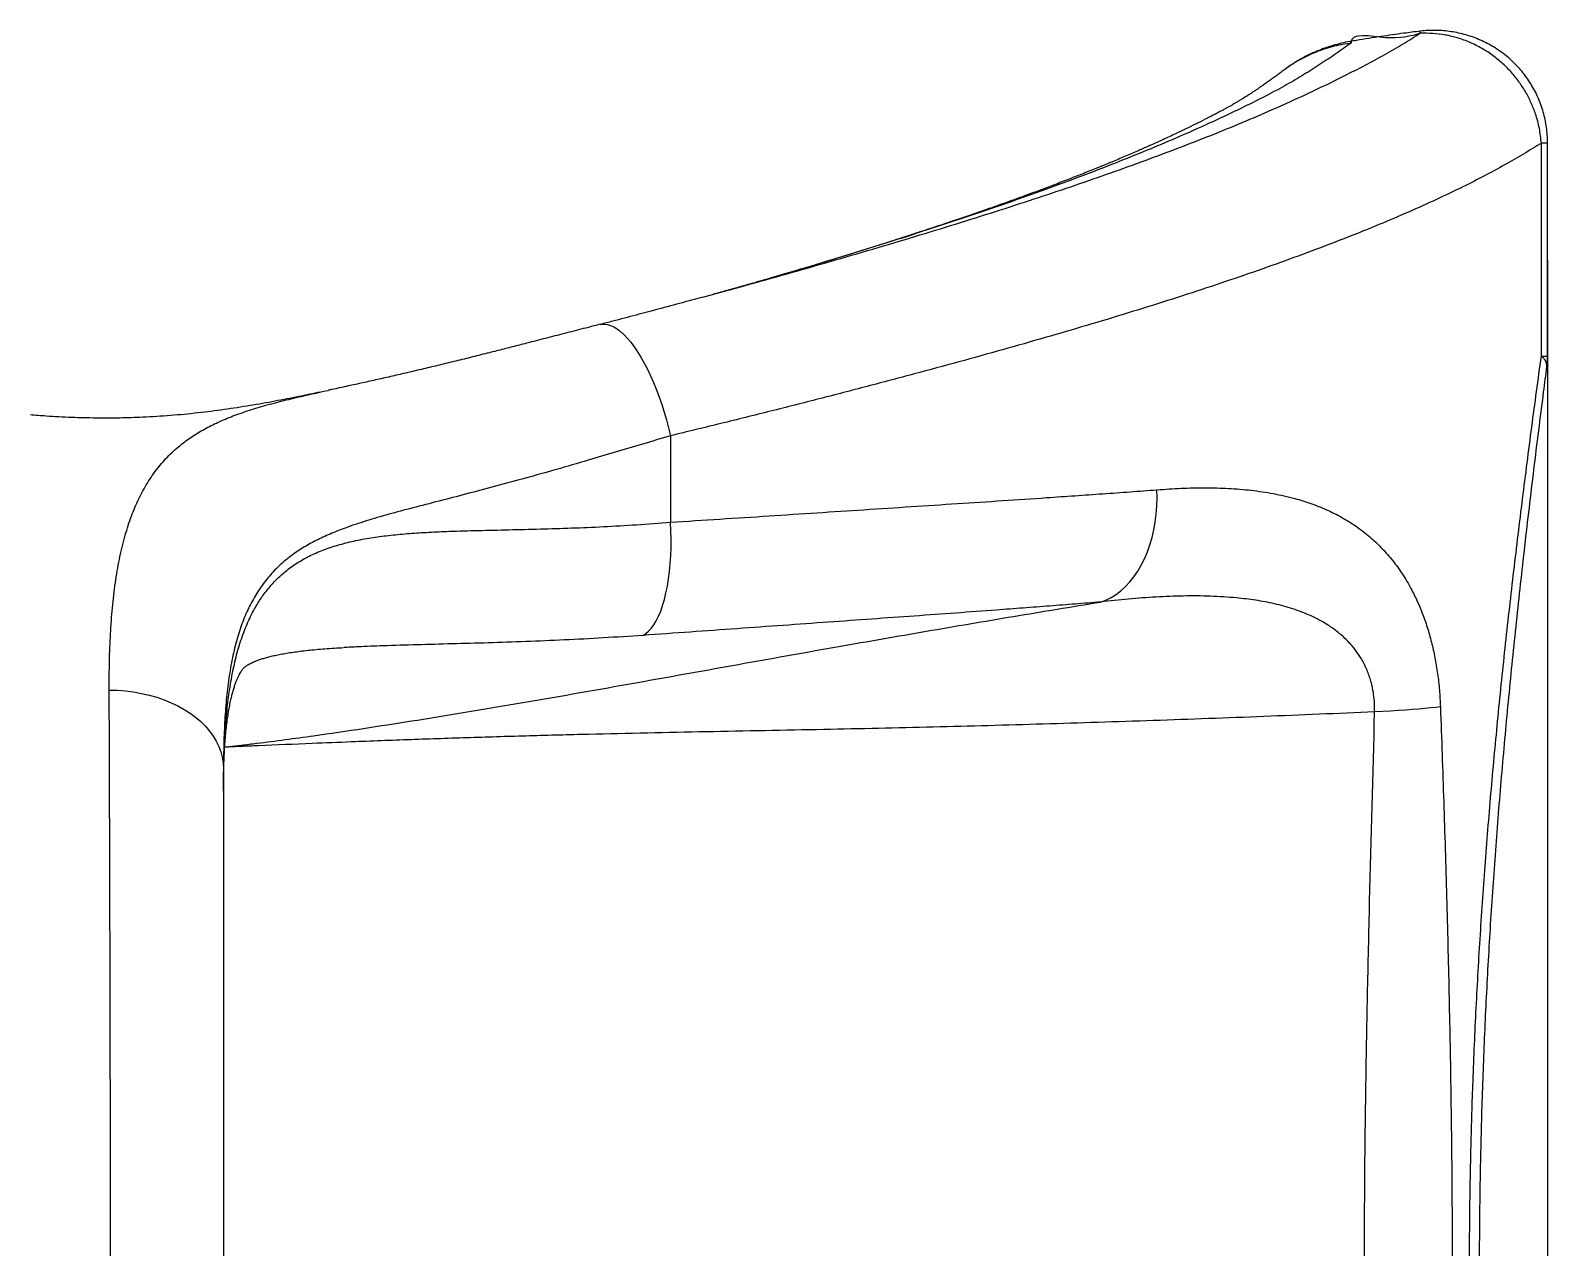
# Model space of a CAD drawing. Header units: millimetres. Extents: x -8327 to 9087, y -6583 to 5996.
# Drawn here: x 6163 to 7087, y 243 to 984 of the extents above; entities that cross this region are included whole.
import ezdxf

# ---------------------------------------------------------------- set-up
doc = ezdxf.new("R2010")
doc.units = ezdxf.units.MM
doc.layers.add('DIKOM_ОБЪЕКТ', color=7, linetype='Continuous')
doc.layers.add('DIKOM_РАЗМЕР_ОБЪЕКТА', color=7, linetype='Continuous')
doc.styles.add('style1', font='arial.ttf', dxfattribs={"width": 0.8})
doc.dimstyles.new('1-50', dxfattribs={"dimtxt": 300, "dimasz": 200, "dimexe": 100, "dimexo": 0, "dimgap": 100, "dimtad": 1, "dimtxsty": 'style1', "dimcen": 200, "dimclrd": 7, "dimclre": 7, "dimclrt": 7, "dimadec": 1, "dimazin": 2, "dimtfac": 1, "dimtmove": 0, "dimatfit": 2, "dimfxl": 0, "dimlwd": 25, "dimlwe": 18, "dimarcsym": 0})

# ---------------------------------------------------------------- blocks, each defined once
blk = doc.blocks.new('*D9')
at = {"layer": 'Defpoints', "color": 0, "transparency": 16777216}
for p in [(7087.37, 843.9), (-4957.59, 227.93), (7087.37, -4838.64)]:
    blk.add_point(p, dxfattribs=at)
at = {"layer": 'DIKOM_РАЗМЕР_ОБЪЕКТА', "color": 7, "lineweight": 18, "transparency": 16777216}
for p, q in [((7087.37, 843.9), (7087.37, -4938.64)), ((-4957.59, 227.93), (-4957.59, -4938.64))]:
    blk.add_line(p, q, dxfattribs=at)
at = {"layer": 'DIKOM_РАЗМЕР_ОБЪЕКТА', "color": 7, "lineweight": 25, "transparency": 16777216}
blk.add_line((-4757.59, -4838.64), (6887.37, -4838.64), dxfattribs=at)
at = {"layer": 'DIKOM_РАЗМЕР_ОБЪЕКТА', "color": 7, "transparency": 16777216}
for points in [[(-4757.59, -4805.31), (-4757.59, -4871.97), (-4957.59, -4838.64)], [(6887.37, -4805.31), (6887.37, -4871.97), (7087.37, -4838.64)]]:
    blk.add_solid(points, dxfattribs=at)
at = {"layer": 'DIKOM_РАЗМЕР_ОБЪЕКТА', "color": 7, "transparency": 16777216, "insert": (4098.94, -4585.47), "char_height": 300, "attachment_point": 5, "style": 'style1'}
blk.add_mtext('12040', dxfattribs=at)

msp = doc.modelspace()

# ---------------------------------------------------------------- linework, layer by layer
at = {"layer": 'DIKOM_ОБЪЕКТ', "color": 7, "linetype": 'Continuous', "lineweight": 15}
for p, q in [((6967.553, 975.964), (6967.594, 975.972)), ((6928, 960.393), (6927.618, 960.123)), ((7083.564, 785.576), (7083.564, 915.198)), ((7087.366, 915.198), (7083.564, 915.198)), ((7087.366, 785.576), (7087.366, 915.198)), ((6572.931, 821.404), (6588.893, 825.772)), ((7083.564, 785.576), (7087.366, 785.576)), ((6553.257, 737.035), (6553.257, 684.399))]:
    msp.add_line(p, q, dxfattribs=at)
at = {"layer": 'DIKOM_ОБЪЕКТ', "color": 7, "linetype": 'Continuous', "lineweight": 15, "flags": 128}
for points in [[(6510.537, 804.798), (6511.292, 804.956), (6513.049, 805.065), (6514.881, 804.834), (6516.779, 804.262), (6518.734, 803.353), (6520.737, 802.112), (6522.776, 800.544), (6524.841, 798.658), (6526.923, 796.463), (6529.011, 793.971), (6531.094, 791.192), (6533.162, 788.143), (6535.204, 784.836), (6537.211, 781.291), (6539.173, 777.523), (6541.078, 773.553), (6542.919, 769.399), (6544.685, 765.083), (6546.368, 760.626), (6547.96, 756.051), (6549.451, 751.381), (6550.836, 746.639), (6552.107, 741.849), (6553.257, 737.035)], [(6815.171, 635.832), (6818.397, 637.049), (6821.541, 638.61), (6824.586, 640.508), (6827.517, 642.731), (6830.318, 645.27), (6832.975, 648.112), (6835.475, 651.24), (6837.804, 654.64), (6839.951, 658.294), (6841.905, 662.183), (6843.655, 666.288), (6845.194, 670.586), (6846.512, 675.057), (6847.603, 679.678), (6848.462, 684.424), (6849.084, 689.271), (6849.466, 694.194), (6849.605, 699.169), (6849.502, 704.169)], [(6536.455, 615.528), (6538.211, 616.577), (6539.911, 617.996), (6541.547, 619.776), (6543.11, 621.909), (6544.59, 624.382), (6545.981, 627.182), (6547.275, 630.294), (6548.464, 633.701), (6549.542, 637.383), (6550.503, 641.323), (6551.341, 645.496), (6552.054, 649.882), (6552.635, 654.456), (6553.083, 659.193), (6553.395, 664.068), (6553.569, 669.053), (6553.604, 674.122), (6553.5, 679.246), (6553.257, 684.399)], [(6211.472, 582.216), (6216.445, 582.075), (6221.392, 581.694), (6226.286, 581.074), (6231.103, 580.219), (6235.819, 579.132), (6240.409, 577.821), (6244.851, 576.29), (6249.122, 574.548), (6253.201, 572.604), (6257.066, 570.467), (6260.699, 568.148), (6264.081, 565.66), (6267.194, 563.014), (6270.024, 560.224), (6272.555, 557.304), (6274.775, 554.269), (6276.674, 551.134), (6278.24, 547.915), (6279.466, 544.628), (6280.347, 541.29), (6280.877, 537.918), (6281.054, 534.529)], [(7022.119, 572.036), (7019.296, 571.696), (7016.156, 571.358), (7012.717, 571.023), (7008.999, 570.694), (7005.022, 570.373), (7000.807, 570.061), (6996.379, 569.759), (6991.761, 569.47), (6986.979, 569.196), (6982.059, 568.937)]]:
    msp.add_lwpolyline(points, dxfattribs=at)
at = {"layer": 'DIKOM_ОБЪЕКТ', "color": 7, "linetype": 'Continuous', "lineweight": 15}
for centre, radius, start, end in [((6527.922, 927.646), 485.022, 6.436225, 6.594093), ((7078.986, 779.057), 7.966, 0.630043, 54.917938), ((7037.366, 785.576), 50, 352.626237, 0)]:
    msp.add_arc(centre, radius, start, end, dxfattribs=at)
for points, knots in [([(6588.893, 825.772), (6589.73, 826.001), (6599.53, 828.682), (6617.886, 833.832), (6644.138, 841.278), (6670.08, 848.797), (6695.734, 856.399), (6720.805, 864.018), (6745.252, 871.651), (6768.851, 879.242), (6791.596, 886.795), (6813.493, 894.308), (6834.706, 901.844), (6855.198, 909.399), (6875.142, 917.046), (6894.448, 924.785), (6913.07, 932.617), (6930.86, 940.475), (6947.831, 948.361), (6962.96, 955.77), (6976.436, 962.693), (6988.312, 969.12), (6999.568, 975.561), (7006.447, 979.864), (7009.887, 982.016)], [0, 0, 0, 0, 0.00450094, 0.05268906, 0.10083769, 0.15038413, 0.19997441, 0.24957898, 0.29916997, 0.34871753, 0.397071, 0.44546387, 0.49387078, 0.54226461, 0.59061913, 0.6403457, 0.69011106, 0.73989687, 0.78967684, 0.83941592, 0.87949403, 0.91957057, 0.9597857, 1, 1, 1, 1]), ([(7009.741, 983.284), (7006.407, 982.884), (6998.472, 981.932), (6985.537, 980.033), (6974.747, 978.337), (6968.552, 977.259), (6967.363, 977.052)], [0, 0, 0, 0, 0.2351293, 0.5596598, 0.9155157, 1, 1, 1, 1]), ([(7009.887, 982.016), (7003.82, 980.328), (6991.681, 976.949), (6967.594, 983.097), (6967.594, 975.972), (6967.594, 975.972)], [0, 0, 0, 0, 0.4997446, 0.9999972, 1, 1, 1, 1]), ([(7087.36, 915.193), (7087.362, 915.257), (7087.412, 916.889), (7087.224, 920.097), (7086.758, 924.799), (7085.934, 929.479), (7084.798, 934.084), (7083.358, 938.552), (7081.632, 942.872), (7079.621, 947.06), (7077.31, 951.133), (7074.728, 955.03), (7071.913, 958.698), (7068.886, 962.136), (7065.633, 965.367), (7062.135, 968.403), (7058.422, 971.207), (7054.557, 973.731), (7050.563, 975.972), (7046.442, 977.942), (7042.157, 979.654), (7037.723, 981.094), (7033.202, 982.236), (7028.632, 983.072), (7024.033, 983.607), (7019.374, 983.855), (7014.664, 983.767), (7011.437, 983.584), (7009.799, 983.347), (7009.731, 983.337)], [0, 0, 0, 0, 0.0016535, 0.0419458, 0.0823663, 0.1230441, 0.163874, 0.2041458, 0.2435298, 0.2833073, 0.3234125, 0.363743, 0.4032978, 0.4421045, 0.4813515, 0.5209958, 0.5609937, 0.6007879, 0.6395049, 0.678564, 0.7180525, 0.7579596, 0.7982433, 0.8377426, 0.8772219, 0.9171372, 0.9574844, 0.9982302, 1, 1, 1, 1]), ([(7083.564, 915.198), (7083.243, 918.204), (7082.601, 924.217), (7080.369, 932.39), (7077.533, 939.649), (7074.295, 946.002), (7070.354, 952.178), (7065.67, 958.065), (7060.27, 963.558), (7054.208, 968.555), (7047.501, 972.918), (7040.231, 976.556), (7032.734, 979.304), (7025.122, 981.11), (7017.499, 982.109), (7012.422, 982.047), (7009.887, 982.016)], [0, 0, 0, 0, 0.0824749, 0.1649482, 0.2289785, 0.2931774, 0.3572078, 0.4264145, 0.495842, 0.5650508, 0.6388794, 0.7129697, 0.7868003, 0.8577894, 0.9290055, 1, 1, 1, 1]), ([(6967.519, 975.919), (6964.506, 973.796), (6958.483, 969.555), (6949.038, 963.208), (6939.076, 956.889), (6928.423, 950.607), (6916.862, 944.38), (6904.542, 938.2), (6891.764, 932.04), (6877.36, 925.381), (6861.198, 918.231), (6843.12, 910.604), (6824.33, 903.026), (6804.839, 895.501), (6783.901, 887.737), (6761.464, 879.734), (6737.478, 871.496), (6712.794, 863.316), (6687.461, 855.196), (6661.499, 847.137), (6635.88, 839.384), (6618.639, 834.319), (6610.474, 831.921)], [0, 0, 0, 0, 0.0423655, 0.0846645, 0.1268788, 0.1690172, 0.2111221, 0.2532242, 0.2952993, 0.3373344, 0.3901048, 0.4427787, 0.4953397, 0.5477786, 0.6001108, 0.6584166, 0.7166185, 0.7746986, 0.8326378, 0.8904281, 0.9481142, 1, 1, 1, 1]), ([(6967.14, 977.094), (6967.107, 977.088), (6965.297, 976.778), (6961.761, 975.982), (6956.605, 974.624), (6951.619, 973.006), (6946.822, 971.163), (6942.058, 969.023), (6937.408, 966.602), (6932.834, 963.837), (6929.585, 961.698), (6927.884, 960.376), (6927.596, 960.152)], [0, 0, 0, 0, 0.0023187, 0.1269308, 0.2502787, 0.3707952, 0.4890054, 0.6053399, 0.7315761, 0.8511036, 0.9747481, 1, 1, 1, 1]), ([(6967.519, 975.919), (6967.519, 975.919), (6967.519, 975.919), (6960.897, 974.996), (6956.357, 973.855), (6950.451, 972.145), (6944.587, 969.93), (6938.389, 967.037), (6932.684, 963.823), (6929.367, 961.394), (6928, 960.393)], [0, 0, 0, 0, 0.0000003, 0.133927, 0.2678472, 0.4042239, 0.5405908, 0.7106678, 0.8807299, 1, 1, 1, 1]), ([(6967.371, 977.006), (6967.363, 977.05), (6967.342, 977.171), (6967.415, 976.755), (6967.507, 976.228), (6967.553, 975.964)], [0, 0, 0, 0, 0.2203319, 0.610166, 1, 1, 1, 1]), ([(6967.553, 975.964), (6967.55, 975.953), (6967.546, 975.939), (6967.524, 975.922), (6967.519, 975.919)], [0, 0, 0, 0, 0.7786069, 1, 1, 1, 1]), ([(6927.955, 960.456), (6927.566, 960.168), (6926.359, 959.27), (6924.452, 957.862), (6922.349, 956.32), (6920.631, 955.069), (6919.279, 954.093), (6918.198, 953.316), (6917.197, 952.602), (6916.12, 951.837), (6914.691, 950.83), (6912.941, 949.612), (6910.964, 948.257), (6909.079, 946.987), (6907.224, 945.758), (6905.224, 944.459), (6903.1, 943.109), (6901.045, 941.834), (6899.287, 940.768), (6897.769, 939.865), (6896.328, 939.022), (6894.854, 938.175), (6893.324, 937.312), (6891.638, 936.379), (6889.617, 935.279), (6887.154, 933.964), (6884.435, 932.539), (6881.652, 931.103), (6877.882, 929.181), (6873.065, 926.77), (6867.049, 923.83), (6861.627, 921.243), (6856.971, 919.063), (6853.142, 917.295), (6849.441, 915.609), (6846.131, 914.119), (6843.253, 912.837), (6840.502, 911.621), (6837.377, 910.253), (6833.744, 908.679), (6829.821, 907), (6825.865, 905.327), (6822.079, 903.744), (6817.566, 901.877), (6811.598, 899.441), (6803.764, 896.307), (6794.998, 892.877), (6786.141, 889.485), (6777.485, 886.236), (6769.129, 883.156), (6760.867, 880.16), (6752.528, 877.183), (6743.803, 874.117), (6734.552, 870.918), (6726.596, 868.21), (6720.301, 866.093), (6716.142, 864.704), (6712.618, 863.535), (6709.565, 862.527), (6706.628, 861.561), (6703.528, 860.546), (6700.141, 859.443), (6696.477, 858.255), (6692.431, 856.951), (6687.909, 855.502), (6682.587, 853.808), (6676.33, 851.833), (6669.066, 849.561), (6660.959, 847.05), (6651.984, 844.298), (6642.116, 841.305), (6631.323, 838.067), (6620.681, 834.904), (6613.57, 832.823), (6610.423, 831.902)], [0, 0, 0, 0, 0.0061264, 0.019045, 0.0301205, 0.0393517, 0.0463665, 0.0517915, 0.057203, 0.0633539, 0.0702462, 0.0818564, 0.0935182, 0.1042844, 0.1144262, 0.125919, 0.1391652, 0.1509512, 0.1604587, 0.1682935, 0.1761261, 0.1839729, 0.1917853, 0.199579, 0.2091413, 0.2203072, 0.2326179, 0.244206, 0.2549524, 0.2777594, 0.3007071, 0.3234612, 0.3373989, 0.3511057, 0.3642574, 0.3762177, 0.3853483, 0.3937116, 0.404096, 0.4167089, 0.4297544, 0.44252, 0.454948, 0.4658936, 0.4851399, 0.5105086, 0.5373104, 0.5632054, 0.5876046, 0.6111288, 0.6331465, 0.6555858, 0.6786717, 0.7026513, 0.7281096, 0.7402433, 0.7508751, 0.7597479, 0.7668799, 0.7738442, 0.7816584, 0.7898029, 0.7987023, 0.8083557, 0.8190665, 0.831277, 0.8466812, 0.8639627, 0.8831259, 0.9041764, 0.9271225, 0.9519748, 0.9787439, 1, 1, 1, 1]), ([(7083.564, 915.198), (7080.005, 912.977), (7072.886, 908.535), (7061.27, 901.877), (7048.972, 895.228), (7035.206, 888.221), (7019.863, 880.876), (7002.801, 873.196), (6984.814, 865.547), (6965.933, 857.927), (6945.989, 850.258), (6924.961, 842.54), (6902.845, 834.773), (6879.868, 827.031), (6856.075, 819.317), (6831.728, 811.704), (6806.871, 804.192), (6781.552, 796.776), (6755.562, 789.379), (6728.945, 782.002), (6701.471, 774.572), (6673.137, 767.075), (6643.955, 759.512), (6614.22, 751.972), (6584.025, 744.468), (6563.51, 739.512), (6553.257, 737.035)], [0, 0, 0, 0, 0.0360072, 0.0720141, 0.1081372, 0.1442606, 0.1864216, 0.2286176, 0.2708253, 0.3130214, 0.3551826, 0.3985678, 0.441991, 0.4854269, 0.5288502, 0.5722354, 0.6143721, 0.6565444, 0.6987278, 0.7409, 0.7830366, 0.8264035, 0.8698094, 0.9132277, 0.9566331, 1, 1, 1, 1]), ([(6610.457, 831.909), (6610.464, 831.912), (6610.479, 831.92), (6609.917, 831.756), (6608.405, 831.318), (6606.871, 830.876), (6605.307, 830.426), (6603.706, 829.966), (6601.892, 829.447), (6599.876, 828.873), (6597.747, 828.269), (6595.859, 827.735), (6594.267, 827.287), (6592.739, 826.857), (6590.95, 826.356), (6588.936, 825.794), (6586.93, 825.236), (6584.844, 824.658), (6582.429, 823.991), (6580.585, 823.484), (6579.55, 823.201), (6579.532, 823.196)], [0, 0, 0, 0, 0.0260311, 0.0627532, 0.117418, 0.1690104, 0.2170074, 0.2690889, 0.3214559, 0.3876151, 0.4574874, 0.5187621, 0.5615184, 0.6030564, 0.6577494, 0.7237488, 0.7849666, 0.8379092, 0.9097704, 0.9983504, 1, 1, 1, 1]), ([(6573.068, 821.43), (6568.932, 820.305), (6559.881, 817.844), (6546.297, 814.198), (6532.088, 810.442), (6520.333, 807.369), (6513.003, 805.47), (6510.497, 804.82)], [0, 0, 0, 0, 0.201767, 0.44149, 0.6551588, 0.882129, 1, 1, 1, 1]), ([(6510.504, 804.933), (6508.023, 804.29), (6501.64, 802.634), (6491.478, 800.011), (6480.015, 797.06), (6469.622, 794.391), (6460.166, 791.966), (6451.591, 789.769), (6442.369, 787.434), (6432.625, 784.994), (6422.481, 782.49), (6412.536, 780.07), (6402.792, 777.736), (6393.248, 775.486), (6383.906, 773.323), (6374.764, 771.245), (6365.815, 769.251), (6356.535, 767.228), (6349.483, 765.706), (6345.455, 764.828), (6344.735, 764.671)], [0, 0, 0, 0, 0.04032239, 0.10374105, 0.16716303, 0.23051571, 0.27819808, 0.32736241, 0.37774332, 0.4383423, 0.49864561, 0.5586874, 0.61849869, 0.67811478, 0.73756524, 0.7968835, 0.85610117, 0.91564794, 0.98491503, 1, 1, 1, 1]), ([(7083.564, -329.719), (7081.962, -317.905), (7078.757, -294.277), (7074.107, -258.54), (7069.611, -222.549), (7065.315, -186.289), (7061.249, -149.776), (7057.449, -113.02), (7053.949, -76.033), (7050.776, -38.827), (7047.961, -1.468), (7045.53, 36.024), (7043.506, 73.634), (7041.905, 111.345), (7040.738, 149.127), (7040.007, 187.442), (7039.747, 226.273), (7039.974, 265.597), (7040.687, 304.896), (7041.937, 345.994), (7043.807, 388.859), (7046.351, 433.448), (7049.446, 477.875), (7053.057, 522.091), (7057.173, 566.338), (7061.764, 610.59), (7066.775, 654.834), (7072.118, 698.769), (7077.719, 742.395), (7081.616, 771.185), (7083.564, 785.576)], [0, 0, 0, 0, 0.0329727, 0.0659486, 0.0989209, 0.13202, 0.1651229, 0.1982216, 0.2314413, 0.26467, 0.2978982, 0.331117, 0.3643419, 0.3975768, 0.4308113, 0.4640357, 0.4985455, 0.5330669, 0.5675885, 0.6020984, 0.6415013, 0.6809275, 0.7203631, 0.7597923, 0.7991976, 0.8393434, 0.8795082, 0.9196817, 0.9598508, 1, 1, 1, 1]), ([(7086.944, -323.297), (7086.191, -317.458), (7084.404, -303.602), (7081.649, -281.689), (7078.68, -257.61), (7075.83, -233.792), (7073.1, -210.19), (7070.49, -186.807), (7067.982, -163.431), (7065.584, -140.086), (7063.302, -116.793), (7061.143, -93.574), (7059.114, -70.449), (7057.219, -47.437), (7055.465, -24.555), (7053.854, -1.821), (7052.392, 20.752), (7051.082, 43.148), (7049.927, 65.366), (7048.922, 87.522), (7048.057, 109.695), (7047.337, 131.934), (7046.763, 154.173), (7046.338, 176.387), (7046.064, 198.58), (7045.939, 220.754), (7045.965, 242.891), (7046.144, 265.006), (7046.471, 287.132), (7046.947, 309.315), (7047.571, 331.549), (7048.341, 353.801), (7049.256, 376.036), (7050.312, 398.222), (7051.513, 420.413), (7052.856, 442.652), (7054.343, 464.989), (7055.967, 487.403), (7057.726, 509.898), (7059.617, 532.478), (7061.639, 555.146), (7063.783, 577.908), (7066.051, 600.766), (7068.436, 623.724), (7070.934, 646.786), (7073.541, 669.955), (7076.254, 693.233), (7079.066, 716.629), (7081.974, 740.137), (7084.609, 761.004), (7086.291, 773.993), (7086.958, 779.144)], [0, 0, 0, 0, 0.0164532, 0.0390442, 0.0614276, 0.0837223, 0.1053208, 0.1268569, 0.148313, 0.1696717, 0.1909165, 0.2120321, 0.2330043, 0.2538201, 0.2744676, 0.2949364, 0.315217, 0.335301, 0.3551812, 0.3748795, 0.3947097, 0.4145613, 0.4343718, 0.4541476, 0.4738948, 0.4936198, 0.5133313, 0.5329721, 0.5526488, 0.572411, 0.5922336, 0.6120915, 0.6319588, 0.6518022, 0.6716098, 0.691582, 0.7116572, 0.7318433, 0.7521482, 0.7725797, 0.7931452, 0.8138523, 0.8347086, 0.8557213, 0.8768974, 0.898244, 0.9197678, 0.9414751, 0.9633827, 0.9854779, 1, 1, 1, 1]), ([(6340.183, 763.654), (6335.774, 762.724), (6326.564, 760.781), (6312.248, 758.004), (6297.116, 755.321), (6281.451, 752.892), (6265.325, 750.84), (6248.767, 749.247), (6232.905, 748.25), (6217.759, 747.777), (6203.311, 747.733), (6188.345, 748.125), (6174.984, 748.787), (6166.634, 749.467), (6163.442, 749.726)], [0, 0, 0, 0, 0.07847328, 0.16392462, 0.25234496, 0.34282807, 0.43453356, 0.52743987, 0.62200611, 0.69935938, 0.77880489, 0.86103228, 0.9468698, 1, 1, 1, 1]), ([(6211.472, 582.216), (6211.492, 588.108), (6211.532, 599.896), (6212.18, 616.536), (6213.334, 632.498), (6215.105, 647.631), (6217.539, 661.897), (6220.625, 674.954), (6224.372, 686.812), (6228.767, 697.526), (6233.933, 707.349), (6239.924, 716.248), (6246.78, 724.246), (6254.057, 730.929), (6261.614, 736.503), (6269.319, 741.179), (6277.672, 745.369), (6286.774, 749.165), (6296.704, 752.622), (6307.508, 755.827), (6319.121, 758.845), (6331.429, 761.746), (6340.316, 763.695), (6344.736, 764.664)], [0, 0, 0, 0, 0.0506983, 0.1014289, 0.1521248, 0.2041124, 0.2561381, 0.3081244, 0.3579625, 0.4078355, 0.4576748, 0.5087569, 0.5598745, 0.6109597, 0.653569, 0.6962137, 0.7388589, 0.7814688, 0.8252517, 0.8690786, 0.9129002, 0.9566767, 1, 1, 1, 1]), ([(6553.257, 737.035), (6547.569, 735.328), (6536.19, 731.915), (6519.467, 727.001), (6501.929, 721.781), (6483.687, 716.431), (6464.844, 711.17), (6446.585, 706.228), (6428.998, 701.591), (6412.175, 697.22), (6396.353, 693.149), (6381.565, 689.243), (6367.816, 685.233), (6355.977, 681.264), (6345.866, 677.269), (6337.27, 673.273), (6329.291, 668.838), (6321.701, 663.734), (6314.613, 657.768), (6308.097, 650.815), (6302.348, 643.059), (6297.357, 634.496), (6293.115, 625.126), (6289.568, 614.794), (6286.711, 603.444), (6284.483, 591.111), (6282.857, 577.995), (6281.78, 564.155), (6281.159, 549.718), (6281.089, 539.587), (6281.054, 534.529)], [0, 0, 0, 0, 0.0338663, 0.0677485, 0.1016155, 0.142515, 0.1835316, 0.2246091, 0.2656872, 0.3067062, 0.3476075, 0.3872099, 0.4268372, 0.466436, 0.4969302, 0.5274559, 0.5579761, 0.588462, 0.6220174, 0.655695, 0.6894309, 0.7231612, 0.7568261, 0.7903728, 0.8252059, 0.8601399, 0.8951418, 0.930162, 0.9651387, 1, 1, 1, 1]), ([(6553.257, 684.399), (6563.335, 685.048), (6583.498, 686.345), (6613.197, 688.273), (6642.449, 690.178), (6671.368, 692.065), (6699.919, 693.925), (6728.059, 695.763), (6755.562, 697.577), (6779.335, 699.171), (6799.597, 700.556), (6816.564, 701.745), (6833.242, 702.945), (6844.082, 703.761), (6849.502, 704.169)], [0, 0, 0, 0, 0.0928394, 0.1857354, 0.2786302, 0.3714701, 0.4661481, 0.5608846, 0.6556219, 0.7502999, 0.8126569, 0.8750139, 0.9375074, 1, 1, 1, 1]), ([(6849.502, 704.169), (6854.449, 704.502), (6864.353, 705.167), (6878.851, 705.46), (6893.073, 705.114), (6906.952, 703.988), (6920.452, 701.992), (6932.546, 699.252), (6943.307, 695.92), (6952.822, 692.146), (6962.015, 687.558), (6970.831, 682.079), (6978.813, 675.945), (6985.982, 669.232), (6992.382, 662.043), (6998.34, 653.994), (7003.39, 645.712), (7007.595, 637.382), (7011.064, 629.217), (7014.126, 620.542), (7016.726, 611.453), (7018.83, 601.983), (7020.438, 592.219), (7021.598, 582.212), (7021.946, 575.423), (7022.119, 572.036)], [0, 0, 0, 0, 0.0602964, 0.1207309, 0.181196, 0.2416113, 0.3019314, 0.3621524, 0.4086927, 0.4553664, 0.5020399, 0.5486259, 0.5950919, 0.6348328, 0.674695, 0.7145137, 0.754194, 0.7851506, 0.8162152, 0.8472576, 0.8781841, 0.9085721, 0.9390981, 0.9696188, 1, 1, 1, 1]), ([(6281.054, 520.727), (6281.082, 525.642), (6281.138, 535.475), (6281.64, 549.581), (6282.521, 563.274), (6283.876, 576.442), (6285.768, 589.034), (6288.25, 600.933), (6291.393, 612.069), (6295.249, 622.396), (6299.513, 631.151), (6304.047, 638.499), (6308.685, 644.641), (6313.823, 650.204), (6319.727, 655.404), (6326.491, 660.142), (6334.187, 664.367), (6342.597, 667.953), (6351.733, 670.917), (6361.584, 673.315), (6371.971, 675.175), (6382.866, 676.579), (6394.225, 677.615), (6406.097, 678.364), (6419.988, 678.963), (6436.112, 679.421), (6454.659, 679.819), (6473.613, 680.252), (6492.865, 680.852), (6512.4, 681.689), (6532.506, 682.821), (6546.34, 683.873), (6553.257, 684.399)], [0, 0, 0, 0, 0.0330659, 0.0661493, 0.0992118, 0.1330607, 0.1669337, 0.2007778, 0.2349313, 0.2691159, 0.3032651, 0.3298774, 0.3565251, 0.383172, 0.4097833, 0.4400361, 0.470315, 0.5005712, 0.5316579, 0.562768, 0.5938591, 0.6243162, 0.6548026, 0.6852936, 0.7157555, 0.7575519, 0.7993809, 0.8411772, 0.8806525, 0.9201271, 0.9600635, 1, 1, 1, 1]), ([(6982.059, 568.937), (6982.058, 570.719), (6982.057, 574.291), (6981.521, 579.569), (6980.441, 585.558), (6978.549, 591.911), (6975.695, 598.354), (6972.3, 604.069), (6969.173, 608.19), (6965.528, 612.293), (6961.306, 616.31), (6955.491, 620.709), (6949.361, 624.448), (6941.662, 628.267), (6932.273, 631.855), (6921.116, 634.893), (6909.667, 637.024), (6896.622, 638.591), (6881.938, 639.504), (6865.572, 639.606), (6848.964, 638.942), (6832.174, 637.679), (6820.836, 636.447), (6815.171, 635.832)], [0, 0, 0, 0, 0.0215549, 0.0431778, 0.0647304, 0.0970239, 0.1274365, 0.158003, 0.1884849, 0.2011563, 0.2380996, 0.2751874, 0.3123503, 0.3493976, 0.4096407, 0.4700321, 0.5305123, 0.5908766, 0.6725904, 0.7543966, 0.8362889, 0.9181986, 1, 1, 1, 1]), ([(6281.818, 547.525), (6282.742, 547.63), (6286.082, 548.011), (6292.596, 548.777), (6309.727, 550.867), (6334.576, 554.185), (6375.686, 560.229), (6424.636, 568.032), (6482.689, 577.907), (6540.543, 588.156), (6598.23, 598.541), (6654.367, 608.562), (6708.992, 618.066), (6762.117, 627.126), (6797.486, 632.93), (6815.171, 635.832)], [0, 0, 0, 0, 0.0051101, 0.0184673, 0.0360363, 0.0999607, 0.1563249, 0.264789, 0.3732733, 0.4817773, 0.5902839, 0.6987663, 0.7991764, 0.8995894, 1, 1, 1, 1]), ([(6815.171, 635.832), (6810.072, 635.416), (6799.873, 634.585), (6784.155, 633.361), (6768.133, 632.142), (6749.187, 630.734), (6727.145, 629.124), (6701.815, 627.299), (6675.901, 625.445), (6649.263, 623.544), (6621.919, 621.587), (6593.886, 619.586), (6565.427, 617.563), (6546.11, 616.206), (6536.455, 615.528)], [0, 0, 0, 0, 0.06259726, 0.12519539, 0.18793443, 0.25067328, 0.34336909, 0.43612217, 0.52887664, 0.62157365, 0.71614929, 0.81078399, 0.90541985, 1, 1, 1, 1]), ([(6536.455, 615.528), (6528.386, 614.992), (6512.246, 613.918), (6488.489, 612.685), (6465.103, 611.704), (6442.314, 610.946), (6420.207, 610.344), (6398.827, 609.797), (6379.765, 609.219), (6364.938, 608.679), (6357.146, 608.25), (6354.283, 608.093)], [0, 0, 0, 0, 0.1222728, 0.2445476, 0.3677226, 0.4908968, 0.6118328, 0.7328205, 0.8537434, 0.9462596, 1, 1, 1, 1]), ([(6281.057, 521.103), (6281.056, 521.317), (6281.044, 523.848), (6281.098, 528.459), (6281.225, 534.873), (6281.443, 540.92), (6281.739, 546.623), (6282.112, 551.979), (6282.56, 556.992), (6283.076, 561.669), (6283.657, 566.015), (6284.295, 570.038), (6284.984, 573.742), (6285.687, 576.996), (6286.384, 579.835), (6287.099, 582.412), (6287.86, 584.834), (6288.647, 587.042), (6289.422, 588.969), (6290.177, 590.629), (6290.9, 592.038), (6291.582, 593.215), (6292.219, 594.184), (6292.809, 594.972), (6293.394, 595.645), (6293.871, 596.117), (6294.502, 596.649), (6295.337, 597.253), (6296.428, 597.933), (6297.635, 598.585), (6299.037, 599.245), (6300.59, 599.903), (6302.479, 600.613), (6304.732, 601.361), (6307.264, 602.102), (6310.089, 602.83), (6313.222, 603.541), (6316.639, 604.217), (6320.373, 604.863), (6324.414, 605.47), (6328.818, 606.041), (6333.591, 606.572), (6338.734, 607.059), (6344.259, 607.498), (6349.335, 607.844), (6352.66, 608.023), (6353.935, 608.092)], [0, 0, 0, 0, 0.00232412, 0.02749688, 0.0522883, 0.07659867, 0.10045136, 0.12387414, 0.14689981, 0.16956609, 0.19191735, 0.21400372, 0.23588404, 0.25762712, 0.27633413, 0.29581431, 0.31722472, 0.3386858, 0.36031512, 0.38225943, 0.40471388, 0.42794822, 0.45235873, 0.4785801, 0.50776928, 0.54256034, 0.57243607, 0.60073484, 0.62765713, 0.65605777, 0.67508361, 0.69488553, 0.71694477, 0.73850578, 0.75980958, 0.78105503, 0.80235165, 0.82401155, 0.84529713, 0.86710255, 0.88945206, 0.91237115, 0.93587637, 0.95997503, 0.98466491, 1, 1, 1, 1]), ([(6211.472, -126.359), (6211.49, -121.027), (6211.527, -110.36), (6211.586, -93.608), (6211.645, -76.347), (6211.706, -58.382), (6211.767, -39.732), (6211.828, -20.41), (6211.888, -0.635), (6211.945, 19.36), (6211.998, 39.535), (6212.047, 59.845), (6212.092, 80.445), (6212.132, 101.494), (6212.167, 122.972), (6212.197, 144.851), (6212.219, 166.882), (6212.236, 188.817), (6212.244, 210.62), (6212.246, 232.256), (6212.241, 253.886), (6212.23, 275.673), (6212.212, 297.585), (6212.186, 319.585), (6212.154, 341.417), (6212.117, 362.824), (6212.074, 383.779), (6212.028, 404.263), (6211.977, 424.443), (6211.923, 444.472), (6211.865, 464.304), (6211.804, 483.899), (6211.743, 503.026), (6211.677, 522.678), (6211.609, 542.693), (6211.538, 562.988), (6211.494, 575.808), (6211.472, 582.216)], [0, 0, 0, 0, 0.0277158, 0.0554556, 0.0831953, 0.1109111, 0.1394321, 0.1679792, 0.1965263, 0.2250474, 0.2527591, 0.2804948, 0.3082306, 0.3359424, 0.3644572, 0.3929981, 0.4215389, 0.4500537, 0.477791, 0.5055523, 0.5333136, 0.5610509, 0.5895955, 0.6181662, 0.6467369, 0.6752816, 0.70299, 0.7307224, 0.7584549, 0.7861633, 0.8146752, 0.8432132, 0.8717512, 0.9002631, 0.9335019, 0.9667613, 1, 1, 1, 1]), ([(6982.059, 568.937), (6959.546, 567.974), (6914.518, 566.049), (6847.249, 563.595), (6780.165, 561.45), (6713.28, 559.634), (6644.873, 558.122), (6574.964, 556.829), (6515.307, 555.592), (6467.482, 554.348), (6431.494, 553.265), (6395.333, 552.04), (6363.203, 550.828), (6332.188, 549.575), (6309.759, 548.639), (6292.887, 547.932), (6286.212, 547.653), (6282.909, 547.516), (6281.955, 547.476), (6281.814, 547.47)], [0, 0, 0, 0, 0.0958403, 0.1916888, 0.2875425, 0.3833948, 0.4792391, 0.5824129, 0.6855865, 0.7371981, 0.7888143, 0.8404232, 0.8920237, 0.9255196, 0.9715758, 0.9862416, 0.9960291, 0.9994143, 1, 1, 1, 1]), ([(6982.028, -111.011), (6980.999, -73.385), (6979.456, -16.944), (6977.711, 58.336), (6976.682, 114.625), (6976.014, 170.74), (6975.763, 226.689), (6975.986, 282.652), (6976.635, 339.167), (6977.662, 396.214), (6979.434, 472.992), (6981.009, 530.558), (6982.059, 568.937)], [0, 0, 0, 0, 0.16609513, 0.24914928, 0.3322028, 0.41442089, 0.49663816, 0.57891323, 0.66118911, 0.74588552, 0.83058257, 1, 1, 1, 1]), ([(7022.119, 572.036), (7022.801, 552.736), (7024.164, 514.137), (7025.903, 456.195), (7027.355, 398.215), (7028.442, 340.64), (7029.124, 283.482), (7029.358, 226.734), (7029.098, 169.967), (7028.395, 113.159), (7027.306, 56.336), (7025.874, -0.502), (7024.167, -57.319), (7022.832, -95.179), (7022.165, -114.109)], [0, 0, 0, 0, 0.0844947, 0.1689889, 0.2535141, 0.3380386, 0.42063, 0.5032206, 0.5858943, 0.6685689, 0.7514089, 0.8342495, 0.9171246, 1, 1, 1, 1]), ([(6281.054, 534.529), (6281.054, 528.984), (6281.054, 517.891), (6281.054, 500.329), (6281.054, 481.47), (6281.054, 461.196), (6281.054, 439.512), (6281.054, 418.877), (6281.054, 399.505), (6281.054, 381.553), (6281.054, 363.322), (6281.054, 343.02), (6281.054, 320.591), (6281.054, 296.025), (6281.054, 273.134), (6281.054, 252.03), (6281.054, 232.768), (6281.054, 213.498), (6281.054, 192.371), (6281.054, 169.437), (6281.054, 144.801), (6281.054, 122.274), (6281.054, 101.853), (6281.054, 83.49), (6281.054, 65.39), (6281.054, 45.836), (6281.054, 24.98), (6281.054, 3.029), (6281.054, -16.616), (6281.054, -34.073), (6281.054, -49.48), (6281.054, -64.421), (6281.054, -73.923), (6281.054, -78.672)], [0, 0, 0, 0, 0.0332375, 0.0664957, 0.0997333, 0.1366842, 0.1736634, 0.2106143, 0.239128, 0.2676678, 0.2962076, 0.3247213, 0.3617087, 0.3987245, 0.4357118, 0.4642558, 0.4928261, 0.5213964, 0.5499404, 0.5868976, 0.6238832, 0.6608405, 0.6893585, 0.7179027, 0.7464468, 0.7749649, 0.8119228, 0.8489093, 0.8858672, 0.9143874, 0.9429336, 0.9714799, 1, 1, 1, 1])]:
    msp.add_open_spline(points, degree=3, knots=knots, dxfattribs=at)

# ---------------------------------------------------------------- dimensions: what is measured, and where the dimension line sits
at = {"layer": 'DIKOM_РАЗМЕР_ОБЪЕКТА'}
dim = msp.add_linear_dim(base=(7087.366, -4838.641), p1=(-4957.594, 227.929), p2=(7087.366, 843.902), text='12040', dimstyle='1-50', dxfattribs=at)
dim.commit()
dim.dimension.update_dxf_attribs({"geometry": '*D9', "text_midpoint": (4098.945, -4838.641), "dimtype": 160})

doc.saveas('drawing.dxf')
